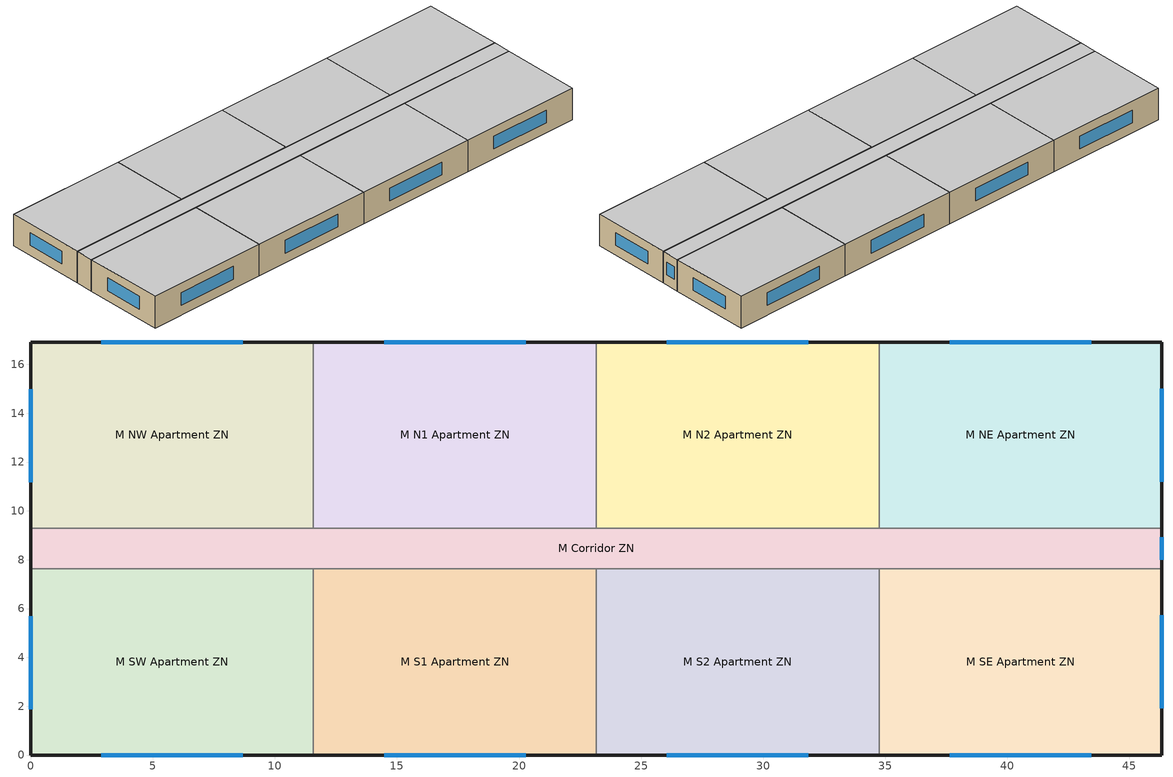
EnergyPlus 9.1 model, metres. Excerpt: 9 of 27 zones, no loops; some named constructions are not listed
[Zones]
M Corridor ZN
 floor adiabatic (Floor Adiabatic construction): 46.33,9.3 46.33,7.62 0,7.62 0,9.3 z3.05
 wall outside (Exterior wall without CLT&#44 Austin): 46.33,7.62 46.33,9.3 / 0,9.3 0,7.62 z3.05:6.1
 wall to M S1 Apartment ZN (Typical Interior Wall): 11.58,7.62 23.16,7.62 z3.05:6.1
 wall to M S2 Apartment ZN (Typical Interior Wall): 23.16,7.62 34.75,7.62 z3.05:6.1
 wall to M SE Apartment ZN (Typical Interior Wall): 34.75,7.62 46.33,7.62 z3.05:6.1
 wall to M SW Apartment ZN (Typical Interior Wall): 0,7.62 11.58,7.62 z3.05:6.1
 wall to M N1 Apartment ZN (Typical Interior Wall): 23.16,9.3 11.58,9.3 z3.05:6.1
 wall to M N2 Apartment ZN (Typical Interior Wall): 34.75,9.3 23.16,9.3 z3.05:6.1
 wall to M NE Apartment ZN (Typical Interior Wall): 46.33,9.3 34.75,9.3 z3.05:6.1
 wall to M NW Apartment ZN (Typical Interior Wall): 11.58,9.3 0,9.3 z3.05:6.1
 window (U 0.42 SHGC 0.40 Dbl LoE (e2-.1) Tint 6mm/6mm Air): 46.33,8 46.33,8.91 z4:5.22
 ceiling adiabatic (Floor Adiabatic construction): 46.33,7.62 46.33,9.3 0,9.3 0,7.62 z6.1
M N1 Apartment ZN
 floor adiabatic (Floor Adiabatic construction): 23.16,16.92 23.16,9.3 11.58,9.3 11.58,16.92 z3.05
 wall outside (Exterior wall without CLT&#44 Austin): 23.16,16.92 11.58,16.92 z3.05:6.1
 wall to M N2 Apartment ZN (Typical Interior Wall): 23.16,9.3 23.16,16.92 z3.05:6.1
 wall to M NW Apartment ZN (Typical Interior Wall): 11.58,16.92 11.58,9.3 z3.05:6.1
 window (U 0.42 SHGC 0.40 Dbl LoE (e2-.1) Tint 6mm/6mm Air): 20.27,16.92 14.48,16.92 z4:5.22
 ceiling adiabatic (Floor Adiabatic construction): 23.16,9.3 23.16,16.92 11.58,16.92 11.58,9.3 z6.1
M N2 Apartment ZN
 floor adiabatic (Floor Adiabatic construction): 34.75,16.92 34.75,9.3 23.16,9.3 23.16,16.92 z3.05
 wall outside (Exterior wall without CLT&#44 Austin): 34.75,16.92 23.16,16.92 z3.05:6.1
 wall to M NE Apartment ZN (Typical Interior Wall): 34.75,9.3 34.75,16.92 z3.05:6.1
 window (U 0.42 SHGC 0.40 Dbl LoE (e2-.1) Tint 6mm/6mm Air): 31.85,16.92 26.06,16.92 z4:5.22
 ceiling adiabatic (Floor Adiabatic construction): 34.75,9.3 34.75,16.92 23.16,16.92 23.16,9.3 z6.1
M NE Apartment ZN
 floor adiabatic (Floor Adiabatic construction): 46.33,16.92 46.33,9.3 34.75,9.3 34.75,16.92 z3.05
 wall outside (Exterior wall without CLT&#44 Austin): 46.33,9.3 46.33,16.92 34.75,16.92 z3.05:6.1
 window (U 0.42 SHGC 0.40 Dbl LoE (e2-.1) Tint 6mm/6mm Air): 46.33,11.2 46.33,15.01 / 43.43,16.92 37.64,16.92 z4:5.22
 ceiling adiabatic (Floor Adiabatic construction): 46.33,9.3 46.33,16.92 34.75,16.92 34.75,9.3 z6.1
M NW Apartment ZN
 floor adiabatic (Floor Adiabatic construction): 11.58,16.92 11.58,9.3 0,9.3 0,16.92 z3.05
 wall outside (Exterior wall without CLT&#44 Austin): 11.58,16.92 0,16.92 0,9.3 z3.05:6.1
 window (U 0.42 SHGC 0.40 Dbl LoE (e2-.1) Tint 6mm/6mm Air): 8.69,16.92 2.89,16.92 / 0,14.97 0,11.16 z4:5.22
 ceiling adiabatic (Floor Adiabatic construction): 11.58,9.3 11.58,16.92 0,16.92 0,9.3 z6.1
M S1 Apartment ZN
 floor adiabatic (Floor Adiabatic construction): 23.16,7.62 23.16,0 11.58,0 11.58,7.62 z3.05
 wall outside (Exterior wall without CLT&#44 Austin): 11.58,0 23.16,0 z3.05:6.1
 wall to M S2 Apartment ZN (Typical Interior Wall): 23.16,0 23.16,7.62 z3.05:6.1
 wall to M SW Apartment ZN (Typical Interior Wall): 11.58,7.62 11.58,0 z3.05:6.1
 window (U 0.42 SHGC 0.40 Dbl LoE (e2-.1) Tint 6mm/6mm Air): 14.48,0 20.27,0 z4:5.22
 ceiling adiabatic (Floor Adiabatic construction): 23.16,0 23.16,7.62 11.58,7.62 11.58,0 z6.1
M S2 Apartment ZN
 floor adiabatic (Floor Adiabatic construction): 34.75,7.62 34.75,0 23.16,0 23.16,7.62 z3.05
 wall outside (Exterior wall without CLT&#44 Austin): 23.16,0 34.75,0 z3.05:6.1
 wall to M SE Apartment ZN (Typical Interior Wall): 34.75,0 34.75,7.62 z3.05:6.1
 window (U 0.42 SHGC 0.40 Dbl LoE (e2-.1) Tint 6mm/6mm Air): 26.06,0 31.85,0 z4:5.22
 ceiling adiabatic (Floor Adiabatic construction): 34.75,0 34.75,7.62 23.16,7.62 23.16,0 z6.1
M SE Apartment ZN
 floor adiabatic (Floor Adiabatic construction): 46.33,7.62 46.33,0 34.75,0 34.75,7.62 z3.05
 wall outside (Exterior wall without CLT&#44 Austin): 34.75,0 46.33,0 46.33,7.62 z3.05:6.1
 window (U 0.42 SHGC 0.40 Dbl LoE (e2-.1) Tint 6mm/6mm Air): 46.33,1.9 46.33,5.71 / 37.64,0 43.43,0 z4:5.22
 ceiling adiabatic (Floor Adiabatic construction): 46.33,0 46.33,7.62 34.75,7.62 34.75,0 z6.1
M SW Apartment ZN
 floor adiabatic (Floor Adiabatic construction): 11.58,7.62 11.58,0 0,0 0,7.62 z3.05
 wall outside (Exterior wall without CLT&#44 Austin): 0,7.62 0,0 11.58,0 z3.05:6.1
 window (U 0.42 SHGC 0.40 Dbl LoE (e2-.1) Tint 6mm/6mm Air): 2.9,0 8.69,0 / 0,5.68 0,1.87 z4:5.22
 ceiling adiabatic (Floor Adiabatic construction): 11.58,0 11.58,7.62 0,7.62 0,0 z6.1
[EnergyManagementSystem:Program]
TS2ApartmentZNSACEconomizerCTRLProg: SET TS2ApartmentZNSACTimestepEconEff = 0.7; SET MaxE = 0.7; SET TS2ApartmentZNSACDATRqd = (TS2ApartmentZNSACDATRqd*1.8)+32; SET OATF = (OATF_21*1.8)+32; SET OAwbF = (OAWBC_21*1.8)+32; IF TS2ApartmentZNSACOAFlowMass > (TS2ApartmentZNSACOADesignMass*TS2ApartmentZNSACOASch); SET EconoActive = 1; ELSE; SET EconoActive = 0; ENDIF; SET dTNeeded = 75-TS2ApartmentZNSACDATRqd; SET CoolDesdT = ((98*0.15)+(75*(1-0.15)))-55; SET CoolLoad = dTNeeded/ CoolDesdT; IF CoolLoad > 1; SET CoolLoad = 1; ELSEIF CoolLoad < 0; SET CoolLoad = 0; ENDIF; IF EconoActive == 1; SET Stage = TS2ApartmentZNSACNumberofStages; IF Stage == 2; IF CoolLoad < 0.6; SET TS2ApartmentZNSACTimestepEconEff = MaxE; ELSE; SET ECOEff = 0-2.18919863612305; SET ECOEff = ECOEff+(0-0.674461284910428*CoolLoad); SET ECOEff = ECOEff+(0.000459106275872404*(OATF^2)); SET ECOEff = ECOEff+(0-0.00000484778537945252*(OATF^3)); SET ECOEff = ECOEff+(0.182915713033586*OAwbF); SET ECOEff = ECOEff+(0-0.00382838660261133*(OAwbF^2)); SET ECOEff = ECOEff+(0.0000255567460240583*(OAwbF^3)); SET TS2ApartmentZNSACTimestepEconEff = ECOEff; ENDIF; ELSE; SET ECOEff = 2.36337942464462; SET ECOEff = ECOEff+(0-0.409939515512619*CoolLoad); SET ECOEff = ECOEff+(0-0.0565205596792225*OAwbF); SET ECOEff = ECOEff+(0-0.0000632612294169389*(OATF^2)); SET TS2ApartmentZNSACTimestepEconEff = ECOEff+(0.000571724868775081*(OAwbF^2)); ENDIF; IF TS2ApartmentZNSACTimestepEconEff > MaxE; SET TS2ApartmentZNSACTimestepEconEff = MaxE; ELSEIF TS2ApartmentZNSACTimestepEconEff < (TS2ApartmentZNSACOADesignMass*TS2ApartmentZNSACOASch); SET TS2ApartmentZNSACTimestepEconEff = (TS2ApartmentZNSACOADesignMass*TS2ApartmentZNSACOASch); ENDIF; ENDIF
TS2ApartmentZNSACSetNumberofStages: SET TS2ApartmentZNSACNumberofStages = 1
TSEApartmentZNSACEconomizerCTRLProg: SET TSEApartmentZNSACTimestepEconEff = 0.7; SET MaxE = 0.7; SET TSEApartmentZNSACDATRqd = (TSEApartmentZNSACDATRqd*1.8)+32; SET OATF = (OATF_22*1.8)+32; SET OAwbF = (OAWBC_22*1.8)+32; IF TSEApartmentZNSACOAFlowMass > (TSEApartmentZNSACOADesignMass*TSEApartmentZNSACOASch); SET EconoActive = 1; ELSE; SET EconoActive = 0; ENDIF; SET dTNeeded = 75-TSEApartmentZNSACDATRqd; SET CoolDesdT = ((98*0.15)+(75*(1-0.15)))-55; SET CoolLoad = dTNeeded/ CoolDesdT; IF CoolLoad > 1; SET CoolLoad = 1; ELSEIF CoolLoad < 0; SET CoolLoad = 0; ENDIF; IF EconoActive == 1; SET Stage = TSEApartmentZNSACNumberofStages; IF Stage == 2; IF CoolLoad < 0.6; SET TSEApartmentZNSACTimestepEconEff = MaxE; ELSE; SET ECOEff = 0-2.18919863612305; SET ECOEff = ECOEff+(0-0.674461284910428*CoolLoad); SET ECOEff = ECOEff+(0.000459106275872404*(OATF^2)); SET ECOEff = ECOEff+(0-0.00000484778537945252*(OATF^3)); SET ECOEff = ECOEff+(0.182915713033586*OAwbF); SET ECOEff = ECOEff+(0-0.00382838660261133*(OAwbF^2)); SET ECOEff = ECOEff+(0.0000255567460240583*(OAwbF^3)); SET TSEApartmentZNSACTimestepEconEff = ECOEff; ENDIF; ELSE; SET ECOEff = 2.36337942464462; SET ECOEff = ECOEff+(0-0.409939515512619*CoolLoad); SET ECOEff = ECOEff+(0-0.0565205596792225*OAwbF); SET ECOEff = ECOEff+(0-0.0000632612294169389*(OATF^2)); SET TSEApartmentZNSACTimestepEconEff = ECOEff+(0.000571724868775081*(OAwbF^2)); ENDIF; IF TSEApartmentZNSACTimestepEconEff > MaxE; SET TSEApartmentZNSACTimestepEconEff = MaxE; ELSEIF TSEApartmentZNSACTimestepEconEff < (TSEApartmentZNSACOADesignMass*TSEApartmentZNSACOASch); SET TSEApartmentZNSACTimestepEconEff = (TSEApartmentZNSACOADesignMass*TSEApartmentZNSACOASch); ENDIF; ENDIF
TSEApartmentZNSACSetNumberofStages: SET TSEApartmentZNSACNumberofStages = 1
TSWApartmentZNSACEconomizerCTRLProg: SET TSWApartmentZNSACTimestepEconEff = 0.7; SET MaxE = 0.7; SET TSWApartmentZNSACDATRqd = (TSWApartmentZNSACDATRqd*1.8)+32; SET OATF = (OATF_23*1.8)+32; SET OAwbF = (OAWBC_23*1.8)+32; IF TSWApartmentZNSACOAFlowMass > (TSWApartmentZNSACOADesignMass*TSWApartmentZNSACOASch); SET EconoActive = 1; ELSE; SET EconoActive = 0; ENDIF; SET dTNeeded = 75-TSWApartmentZNSACDATRqd; SET CoolDesdT = ((98*0.15)+(75*(1-0.15)))-55; SET CoolLoad = dTNeeded/ CoolDesdT; IF CoolLoad > 1; SET CoolLoad = 1; ELSEIF CoolLoad < 0; SET CoolLoad = 0; ENDIF; IF EconoActive == 1; SET Stage = TSWApartmentZNSACNumberofStages; IF Stage == 2; IF CoolLoad < 0.6; SET TSWApartmentZNSACTimestepEconEff = MaxE; ELSE; SET ECOEff = 0-2.18919863612305; SET ECOEff = ECOEff+(0-0.674461284910428*CoolLoad); SET ECOEff = ECOEff+(0.000459106275872404*(OATF^2)); SET ECOEff = ECOEff+(0-0.00000484778537945252*(OATF^3)); SET ECOEff = ECOEff+(0.182915713033586*OAwbF); SET ECOEff = ECOEff+(0-0.00382838660261133*(OAwbF^2)); SET ECOEff = ECOEff+(0.0000255567460240583*(OAwbF^3)); SET TSWApartmentZNSACTimestepEconEff = ECOEff; ENDIF; ELSE; SET ECOEff = 2.36337942464462; SET ECOEff = ECOEff+(0-0.409939515512619*CoolLoad); SET ECOEff = ECOEff+(0-0.0565205596792225*OAwbF); SET ECOEff = ECOEff+(0-0.0000632612294169389*(OATF^2)); SET TSWApartmentZNSACTimestepEconEff = ECOEff+(0.000571724868775081*(OAwbF^2)); ENDIF; IF TSWApartmentZNSACTimestepEconEff > MaxE; SET TSWApartmentZNSACTimestepEconEff = MaxE; ELSEIF TSWApartmentZNSACTimestepEconEff < (TSWApartmentZNSACOADesignMass*TSWApartmentZNSACOASch); SET TSWApartmentZNSACTimestepEconEff = (TSWApartmentZNSACOADesignMass*TSWApartmentZNSACOASch); ENDIF; ENDIF
TSWApartmentZNSACSetNumberofStages: SET TSWApartmentZNSACNumberofStages = 1
[EnergyManagementSystem:GlobalVariable]
GN1ApartmentZNSACNumberofStages
GN2ApartmentZNSACNumberofStages
GNEApartmentZNSACNumberofStages
GNWApartmentZNSACNumberofStages
GS1ApartmentZNSACNumberofStages
GS2ApartmentZNSACNumberofStages
GSWApartmentZNSACNumberofStages
MN1ApartmentZNSACNumberofStages
MN2ApartmentZNSACNumberofStages
MNEApartmentZNSACNumberofStages
MNWApartmentZNSACNumberofStages
MS1ApartmentZNSACNumberofStages
MS2ApartmentZNSACNumberofStages
MSEApartmentZNSACNumberofStages
MSWApartmentZNSACNumberofStages
OfficeZNSACNumberofStages
TN1ApartmentZNSACNumberofStages
TN2ApartmentZNSACNumberofStages
TNEApartmentZNSACNumberofStages
TNWApartmentZNSACNumberofStages
TS1ApartmentZNSACNumberofStages
TS2ApartmentZNSACNumberofStages
TSEApartmentZNSACNumberofStages
TSWApartmentZNSACNumberofStages
[ExternalInterface:Schedule]
Name | Initial Value
HSpT_GN1; HSpT_GN2; HSpT_GNE; HSpT_GNW; HSpT_GS1; HSpT_GS2; HSpT_GSW; HSpT_MN1; HSpT_MN2; HSpT_MNE; HSpT_MNW; HSpT_MS1; HSpT_MS2; HSpT_MSE; HSpT_MSW; HSpT_Ofc; HSpT_TN1; HSpT_TN2; HSpT_TNE; HSpT_TNW; HSpT_TS1; HSpT_TS2; HSpT_TSE; HSpT_TSW | 20
CSpT_GN1; CSpT_GN2; CSpT_GNE; CSpT_GNW; CSpT_GS1; CSpT_GS2; CSpT_GSW; CSpT_MN1; CSpT_MN2; CSpT_MNE; CSpT_MNW; CSpT_MS1; CSpT_MS2; CSpT_MSE; CSpT_MSW; CSpT_Ofc; CSpT_TN1; CSpT_TN2; CSpT_TNE; CSpT_TNW; CSpT_TS1; CSpT_TS2; CSpT_TSE; CSpT_TSW | 24
G_N1_HeatLoad_Fraction; G_N2_HeatLoad_Fraction; G_NE_HeatLoad_Fraction; G_NW_HeatLoad_Fraction; G_S1_HeatLoad_Fraction; G_S2_HeatLoad_Fraction; G_SE_HeatLoad_Fraction; G_SW_HeatLoad_Fraction; M_N1_HeatLoad_Fraction; M_N2_HeatLoad_Fraction; M_NE_HeatLoad_Fraction; M_NW_HeatLoad_Fraction; M_S1_HeatLoad_Fraction; M_S2_HeatLoad_Fraction; M_SE_HeatLoad_Fraction; M_SW_HeatLoad_Fraction; T_N1_HeatLoad_Fraction; T_N2_HeatLoad_Fraction; T_NE_HeatLoad_Fraction; T_NW_HeatLoad_Fraction; T_S1_HeatLoad_Fraction; T_S2_HeatLoad_Fraction; T_SE_HeatLoad_Fraction; T_SW_HeatLoad_Fraction | 0
[AvailabilityManager:Scheduled] Schedule=Always On Discrete
G N1 Apartment ZN SAC Availability Manager; G N1 Apartment ZN SAC OA Sys Availability Manager; G N2 Apartment ZN SAC Availability Manager; G N2 Apartment ZN SAC OA Sys Availability Manager; G NE Apartment ZN SAC Availability Manager; G NE Apartment ZN SAC OA Sys Availability Manager; G NW Apartment ZN SAC Availability Manager; G NW Apartment ZN SAC OA Sys Availability Manager; G S1 Apartment ZN SAC Availability Manager; G S1 Apartment ZN SAC OA Sys Availability Manager; G S2 Apartment ZN SAC Availability Manager; G S2 Apartment ZN SAC OA Sys Availability Manager; G SW Apartment ZN SAC Availability Manager; G SW Apartment ZN SAC OA Sys Availability Manager; M N1 Apartment ZN SAC Availability Manager; M N1 Apartment ZN SAC OA Sys Availability Manager; M N2 Apartment ZN SAC Availability Manager; M N2 Apartment ZN SAC OA Sys Availability Manager; M NE Apartment ZN SAC Availability Manager; M NE Apartment ZN SAC OA Sys Availability Manager; M NW Apartment ZN SAC Availability Manager; M NW Apartment ZN SAC OA Sys Availability Manager; M S1 Apartment ZN SAC Availability Manager; M S1 Apartment ZN SAC OA Sys Availability Manager; M S2 Apartment ZN SAC Availability Manager; M S2 Apartment ZN SAC OA Sys Availability Manager; M SE Apartment ZN SAC Availability Manager; M SE Apartment ZN SAC OA Sys Availability Manager; M SW Apartment ZN SAC Availability Manager; M SW Apartment ZN SAC OA Sys Availability Manager; Office ZN SAC Availability Manager; Office ZN SAC OA Sys Availability Manager; T N1 Apartment ZN SAC Availability Manager; T N1 Apartment ZN SAC OA Sys Availability Manager; T N2 Apartment ZN SAC Availability Manager; T N2 Apartment ZN SAC OA Sys Availability Manager; T NE Apartment ZN SAC Availability Manager; T NE Apartment ZN SAC OA Sys Availability Manager; T NW Apartment ZN SAC Availability Manager; T NW Apartment ZN SAC OA Sys Availability Manager; T S1 Apartment ZN SAC Availability Manager; T S1 Apartment ZN SAC OA Sys Availability Manager; T S2 Apartment ZN SAC Availability Manager; T S2 Apartment ZN SAC OA Sys Availability Manager; T SE Apartment ZN SAC Availability Manager; T SE Apartment ZN SAC OA Sys Availability Manager; T SW Apartment ZN SAC Availability Manager; T SW Apartment ZN SAC OA Sys Availability Manager
[Schedule:Day:Interval]
ApartmentMidRise COMPACT HVAC-ALWAYS 1 Default; ApartmentMidRise COMPACT HVAC-ALWAYS 1 Summer Design Day; ApartmentMidRise COMPACT HVAC-ALWAYS 1 Winter Design Day: No, 24:00, 1
[Schedule:Week:Daily]
ApartmentMidRise COMPACT HVAC-ALWAYS 1 Week Rule - Jan1-Dec31: ApartmentMidRise COMPACT HVAC-ALWAYS 1 Default, ApartmentMidRise COMPACT HVAC-ALWAYS 1 Default, ApartmentMidRise COMPACT HVAC-ALWAYS 1 Default, ApartmentMidRise COMPACT HVAC-ALWAYS 1 Default, ApartmentMidRise COMPACT HVAC-ALWAYS 1 Default, ApartmentMidRise COMPACT HVAC-ALWAYS 1 Default, ApartmentMidRise COMPACT HVAC-ALWAYS 1 Default, ApartmentMidRise COMPACT HVAC-ALWAYS 1 Default, ApartmentMidRise COMPACT HVAC-ALWAYS 1 Summer Design Day, ApartmentMidRise COMPACT HVAC-ALWAYS 1 Winter Design Day, ApartmentMidRise COMPACT HVAC-ALWAYS 1 Default, ApartmentMidRise COMPACT HVAC-ALWAYS 1 Default
[Schedule:Year]
ApartmentMidRise COMPACT HVAC-ALWAYS 1: ApartmentMidRise COMPACT HVAC-ALWAYS 1 Week Rule - Jan1-Dec31, 1, 1, 12, 31
[Schedule:Constant]
Always On Discrete: Hourly Value=1
